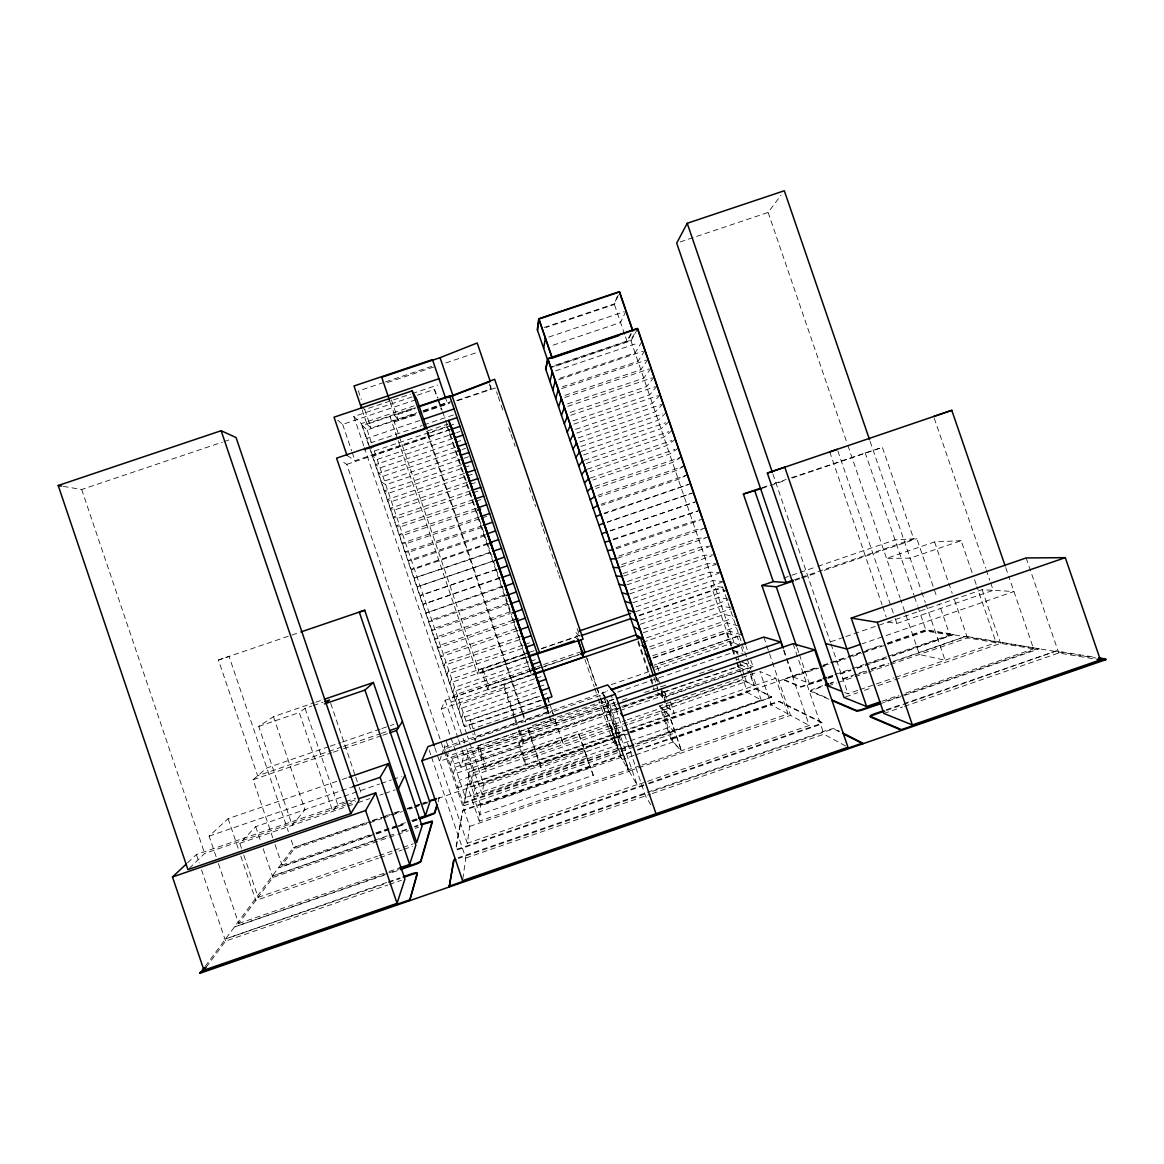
<?xml version="1.0" encoding="UTF-8"?>
<svg xmlns="http://www.w3.org/2000/svg" width="1164" height="1164" viewBox="0 0 1164 1164"><rect width="100%" height="100%" fill="white"/><g stroke="black" fill="none" stroke-linecap="round" stroke-linejoin="round"><path stroke-width="0.75" stroke-dasharray="5 3.75" d="M514.401 718.377L503.939 687.56L504.012 684.694L531.308 675.338M556.057 722.873L555.01 719.396L478.826 745.586L486.028 766.8L485.548 771.325L476.716 745.309M600.551 698.735L617.458 748.394L482.318 794.968L483.555 783.576L467.419 736.085M639.88 765.737L479.277 821.158L480.747 805.124L590.148 767.396L593.32 775.297L479.714 814.494L473.763 796.976L475.014 788.261L584.415 750.562L593.32 775.297M481.139 758.317L481.707 754.068L557.891 727.864L559.011 731.53M462.821 878.922L465.775 858.043L431.451 756.891M636.955 784.652L467.273 843.274L469.689 826.382L346.814 464.363L340.965 460.813M530.639 675.164L487.905 689.801L488.516 685.742L482.784 668.864L525.706 654.168M478.186 749.645L478.826 745.586M467.564 755.712L473.355 772.765L471.682 783.096L465.615 765.214L467.564 755.712L616.323 704.569M634.074 747.07L463.985 805.706L466.662 787.999L626.29 733.014M473.646 730.323L475.945 737.118L475.247 740.988L472.788 733.757M633.987 745.266L464.363 803.218L466.662 787.999M479.277 821.158L467.099 785.278L469.499 771.95L609.558 723.746L616.003 733.989L628.182 769.768L621.009 757.4L609.558 723.746M586.583 755.873L578.697 733.727L469.296 771.383L468.219 777.29L474.097 794.634M519.362 729.843L523.349 741.555L523.713 745.76L461.002 767.338L463.781 755.087L462.035 749.951M487.905 689.801L481.969 672.37L482.784 668.864M470.562 729.188L469.092 724.823L470.183 720.152L539.601 696.334M828.972 699.273L810.304 691.227L823.908 685.931M810.304 691.227L812.036 689.481L823.719 685.378M541.711 700.306L464.596 726.773L466.051 721.185L374.313 451.035L370.807 448.111M526.143 657.529L477.531 674.174L478.637 670.013L394.363 421.979L390.013 416.61L397.608 438.93M438.246 801.618L439.119 797.486L438.071 801.094M448.242 753.137L447.238 756.367L613.559 699.2M441.214 756.164L439.454 761.3L609.136 702.969L606.953 699.928L528.805 726.787M441.796 754.461L443.542 749.325L603.054 694.53L605.193 697.483L618.55 736.739L620.558 739.882L540.736 767.396L527.132 727.369M445.215 750.387L444.197 747.404L445.768 742.792M455.691 700.524L457.437 695.825L531.744 670.362M629.564 731.88L755.596 688.477L771.688 697.149L637.377 744.087M771.688 697.149L637.188 743.549M624.588 334.315L614.214 303.906L618.011 294.739M618.331 295.059L614.432 304.459L546.062 327.448M461.002 767.338L441.229 709.051L445.172 700.277L534.334 669.722M625.912 311.137L620.543 322.486L550.47 346.072M630.932 333.588L626.887 341.067L549.975 366.98M631.266 333.952L627.12 341.605L625.155 336.003M550.194 367.533L630.772 340.237L635.704 331.391M637.727 328.743L631.004 340.776L552.667 367.184M641.888 341.75L635.093 352.881L556.77 379.289M644.914 350.626L637.959 361.306L559.637 387.728M647.941 359.487L640.84 369.73L562.518 396.167M344.151 802.156L337.618 804.397L332.759 811.337L299.293 712.543L305.084 708.352L311.617 706.112M206.13 967.284L225.598 941.079L387.845 884.989M218.41 863.528L238.678 923.489L255.789 900.47L378.402 858.144M243.814 855.133L258.102 897.357L272.9 877.452L387.787 837.833M275.082 844.657L282.023 865.172L294.186 848.803L367.999 823.385M650.967 368.362L643.707 378.154L565.384 404.606M680.082 241.981L768.124 212.445L781.073 195.086M205.213 966.338L293.299 847.712L366.311 822.555M653.993 377.238L646.587 386.579L568.265 413.045M657.02 386.113L649.468 395.003L571.146 421.484M660.061 394.989L652.335 403.428L574.027 429.923M241.53 848.381L239.828 843.318L255.702 826.615L342.216 796.874M663.087 403.864L655.216 411.852L576.893 438.377M189.223 868.359L204.66 853.503L345.301 805.124M187.564 862.8L196.367 854.536L356.897 799.319M666.114 412.74L658.097 420.291L579.774 446.816M216.097 856.675L209.142 836.116L228.129 818.656L340.528 780.055M669.14 421.63L660.963 428.716L582.655 455.255M272.769 837.818L253.097 779.705L266.818 767.949L328.626 746.764M672.181 430.505L663.844 437.155L585.521 463.709M675.207 439.381L666.725 445.579L590.104 471.566M678.234 448.271L669.606 454.018L592.985 480.019M273.467 716.66L304.953 809.678L292.193 825.291L258.728 726.409L273.467 716.66L314.12 702.765M681.275 457.146L672.472 462.443L595.866 488.458M684.301 466.037L675.353 470.882L598.747 496.912M687.327 474.912L678.234 479.321L601.628 505.365M690.368 483.802L604.509 513.804M693.395 492.692L607.375 522.258M386.681 882.458L225.758 938.853L386.914 883.127M388.339 881.89L399.936 877.889M644.187 793.441L459.824 857.17A6.431 1.018 -19.9 0 0 458.165 857.795M647.475 792.306L827.269 730.148A6.387 1.004 -17.7 0 1 834.472 728.722L839.404 731.239M886.211 709.778L902.449 704.162M904.079 703.594L1056.315 650.967L1095.659 657.354M388.572 882.559L400.169 878.558M644.419 794.11L460.056 857.853A6.431 1.018 -19.9 0 0 458.383 858.465M652.626 791.273L827.502 730.817A6.387 1.004 -17.7 0 1 834.704 729.392L839.637 731.923M886.43 710.433L1056.315 650.967M389.547 884.393L401.493 880.26M465.775 858.043L650.632 794.124M652.349 793.528L823.966 734.193L847.974 747.259M883.869 713.474L902.726 706.955M904.443 706.359L1058.76 653.004L1095.179 659.028M613.719 699.462L608.612 701.223L637.115 784.929L809.242 725.463L786.573 659.071M615.363 702.489L452.185 758.593L450.293 765.33L620.034 706.955M622.231 700.131L629.098 697.774M644.55 692.449L666.885 684.781M699.52 673.563L713.532 668.747M343.918 796.292L379.479 784.056M381.181 783.474L391.337 779.982M393.025 779.4L401.493 776.49M463.781 755.087L614.679 703.202M621.751 706.373L746.924 663.32L749.965 672.239L738.034 666.812L661.152 693.249L664.411 702.809M345.795 801.589L355.587 798.228M518.94 742.559L524.877 760.019L525.284 764.646L519.202 746.779L518.94 742.559L664.6 692.464L667.845 701.95M523.349 741.555L659.828 694.617M618.302 711.131L455.124 767.265L453.334 774.307L619.655 717.082M620.019 710.549L741.963 668.602M347.003 804.542L355.587 801.589M465.615 765.214L519.202 746.779M239.828 843.318L346.203 806.725M347.891 806.143L352.925 804.411M357.974 802.665L369.774 798.606M379.886 795.128L383.262 793.964M384.949 793.397L395.062 789.905M657.544 692.624L663.378 697.716L753.123 666.841L750.78 659.973M830.645 641.801L844.133 637.159M845.821 636.577L982.154 589.682L1013.931 591.545L862.291 643.75M887.972 622.085L896.877 623.482L993.241 590.323L990.317 581.811M787.984 713.939L771.339 704.918L759.888 671.381L775.806 678.277L787.984 713.939L681.406 750.722L671.061 739.489L659.61 705.879L698.706 692.434M700.408 691.853L707.203 689.51M708.905 688.928L758.186 671.963M486.028 766.8L562.212 740.566L563.42 744.509L554.108 717.111M473.355 772.765L625.534 720.385M627.236 719.803L742.603 680.082L754.068 685.843L749.107 671.293M524.877 760.019L627.687 724.619M629.404 724.023L670.537 709.865L668.383 703.536M775.806 678.277L457.903 787.766L459.547 780.273L746.386 681.522L744.727 676.677M467.099 785.278L669.46 715.584L681.638 751.318L641.553 765.155M372.393 820.475L381.501 817.332M384.527 816.284L390.609 814.189M393.636 813.141L401.216 810.537M407.284 808.442L411.838 806.885M414.864 805.837L419.418 804.266M420.932 803.742L426.999 801.661M821.755 680.533L800.817 687.167L782.965 679.616L817.157 667.263M823.137 665.211L827.619 663.669M830.601 662.636L845.515 657.5M848.498 656.481L860.429 652.364M866.394 650.312L881.294 645.176M887.244 643.125L925.933 629.797L953.956 634.351L892.643 656.089M370.836 821.566L293.299 847.712M372.553 820.984L393.185 813.869M394.902 813.287L405.218 809.722M406.934 809.14L427.566 802.025M437.882 798.475L628.706 732.753M629.739 732.389L821.246 666.434M822.963 665.837L860.603 652.873M863.586 651.84L881.468 645.685M887.419 643.634L926.108 630.306L1095.906 658.067M540.736 767.396L540.14 763.744L618.55 736.739M369.716 822.788L381.734 818.656M383.451 818.059L390.318 815.688M392.035 815.106L402.337 811.555M409.204 809.184L412.638 808.005M414.355 807.409L428.09 802.68M483.555 783.576L629.258 733.393M630.961 732.796L747.623 692.624L761.198 700.001L635.078 743.476M786.777 658.3L793.135 676.939L818.729 668.121M820.445 667.525L828.972 664.586M835.796 662.243L846.039 658.722M852.863 656.365L861.389 653.426M863.091 652.844L926.224 631.092L949.809 634.991L939.203 604.029M628.56 741.41L465.425 797.616L450.715 754.257M630.277 740.813L669.766 727.209L675.309 732.854L635.791 746.473M473.763 796.976L587.384 757.822M282.023 865.172L374.182 833.409M375.885 832.813L410.019 821.057M411.736 820.46L416.858 818.699M598.209 698.502L612.104 739.3L618.026 749.354L633.362 744.072M793.135 676.939L809.271 683.428L821.275 679.296M828.128 676.939L833.264 675.164M834.981 674.567L850.404 669.256M852.121 668.66L864.125 664.528M865.827 663.946L886.401 656.845M888.117 656.263L949.809 634.991M373.135 834.573L278.967 867.646L373.324 835.112M376.278 833.482L388.834 829.161M391.962 828.084L396.677 826.455M398.248 825.916L406.091 823.21M412.362 821.057L417.061 819.427M633.798 744.713L464.043 802.593M821.566 679.994L800.628 686.629L782.805 679.107M827.735 677.87L833.904 675.731M840.073 673.607L850.869 669.882M857.039 667.758L867.82 664.047M870.905 662.985L886.313 657.675M892.468 655.55L953.956 634.351M376.467 834.035L389.009 829.699M392.152 828.623L396.866 827.007M398.423 826.455L406.265 823.763M412.536 821.595L417.236 819.98M827.924 678.408L834.093 676.269M840.263 674.145L851.059 670.435M857.228 668.296L889.572 657.151M372.698 840.903L272.711 875.997L387.394 836.45M374.313 840.35L387.205 835.898M401.711 830.892L408.157 828.681M414.588 826.455L417.818 825.349M631.135 751.784L463.461 809.94L462.559 810.653L455.691 848.789A6.184 0.946 -19.8 0 0 461.337 847.829L646.718 783.779M637.523 749.587L779.022 701.121L821.828 722.277A6.14 0.931 -17.8 0 1 817.23 724.866L648.435 783.183M830.063 683.181L833.235 682.089M842.736 678.816L866.496 670.624M871.239 668.994L887.055 663.538M893.385 661.356L966.004 636.315L1039.365 648.828L882.414 703.056M389.009 835.898L395.454 833.671M401.9 831.46L408.346 829.234M414.777 827.007L418.007 825.902M631.324 752.337L463.65 810.493L462.763 811.221L455.91 849.429A6.184 0.946 -19.8 0 0 461.555 848.483L646.951 784.42M637.712 750.14L779.211 701.674L822.046 722.917A6.14 0.931 -17.8 0 1 817.448 725.507L648.654 783.838M830.252 683.748L833.424 682.642M842.925 679.369L852.426 676.095M855.598 675.004L866.685 671.177M871.429 669.547L888.83 663.538M890.402 663L966.004 636.315M671.061 739.489L771.339 704.918M389.489 837.236L408.36 830.732M415.213 828.375L418.647 827.182M621.009 757.4L480.965 805.692L469.296 771.383M828.026 686.003L836.48 683.093M838.167 682.497L853.401 677.244M855.104 676.662L866.947 672.574M868.635 671.992L888.947 664.993M890.635 664.411L967.473 637.916L996.093 642.644L976.872 586.554M634.089 755.421L622.231 759.51L610.663 725.507M635.791 754.839L673.068 741.992L681.638 751.318M258.102 897.357L377.471 856.151M379.188 855.569L392.821 850.855M394.538 850.273L401.347 847.916M403.064 847.334L413.293 843.798M844.686 692.464L848.018 693.744L858.232 690.223M859.934 689.641L893.996 677.885M895.698 677.303L996.093 642.644M604.072 697.687L629.055 771.077L790.56 715.336L809.242 725.463M469.689 826.382L629.2 771.31L604.218 697.934M380.104 857.548L392.021 853.445M398.83 851.088L402.235 849.909M403.937 849.327L412.463 846.388M845.704 696.829L857.621 692.726M864.416 690.368L871.225 688.026M878.034 685.669L1000.56 643.386L1033.588 648.843L1008.664 576.151M238.678 923.489L387.423 872.098M389.14 871.501L399.398 867.966M881.948 701.237L898.986 695.345M905.81 692.987L1033.588 648.843M387.306 873.422L234.706 926.879L384.309 875.183M388.907 872.869L398.524 869.537M885.338 701.325L1039.146 648.173M392.341 872.403L398.743 870.192M313.262 705.559L323.054 702.198M520.264 636.606L445.958 662.01L443.804 665.532L520.919 639.167M258.728 726.409L299.293 712.543M633.303 598.34L709.909 572.15L720.705 572.703M632.75 602.777L719.017 573.27M523.131 645.045L448.838 670.464L446.772 674.276L523.887 647.897M524.833 644.463L531.584 642.164M636.184 606.793L712.79 580.589L723.746 581.593M635.689 611.667L722.058 582.175M526.012 653.484L451.705 678.918L449.741 683.021L526.856 656.627M529.387 652.335L534.451 650.589M478.637 670.013L524.804 654.212M541.9 648.363L579.512 635.486M639.08 615.261L715.671 589.042L726.773 590.483M541.158 648.872L575.496 637.13L577.722 639.589M639.167 615.785L722.684 587.194L741.352 641.888M481.969 672.37L526.434 657.151M640.52 620.019L725.085 591.065M528.878 661.923L454.571 687.371L452.723 691.78L529.838 665.357M530.566 661.341L537.317 659.028M640.258 624.297L718.552 597.481L729.813 599.387M783.561 578.072L816.139 566.912M817.856 566.33L895 539.907L916.825 538.67L936.845 597.147M643.561 628.938L728.126 599.969M530.187 669.125L453.596 695.374L450.832 702.227L531.366 674.625L511.505 614.185M536.895 666.827L541.929 665.11M543.603 664.542L582.16 651.331M794.634 579.628L799.741 577.882M801.443 577.3L913.696 538.845L882.37 447.325L787.955 478.884M535.12 669.198L540.183 667.467M536.051 669.14L542.919 666.797M544.636 666.201L578.93 654.459M795.128 580.356L800.265 578.595M801.981 578.013L817.404 572.732M824.272 570.375L916.825 538.67M488.516 685.742L531.439 671.031M533.156 670.449L579.512 654.561M643.139 632.765L721.447 605.935L732.854 608.277M330.343 746.182L340.645 742.647M342.362 742.065L380.133 729.115M381.85 728.519L388.718 726.176M390.435 725.579L393.868 724.401M646.587 637.843L731.167 608.859M441.229 709.051L503.939 687.56M534.611 678.801L460.318 704.278L458.66 709.269L535.775 682.832M536.298 678.219L543.064 675.906M961.144 540.663L934.59 541.915L886.517 558.385L910.117 558.167L961.144 540.663L972.216 572.964M642.615 642.397L724.328 614.374L735.895 617.182M341.78 746.968L257.637 775.821L218.454 660.017L299.468 632.445M343.496 746.386L379.566 734.018M381.283 733.422L386.433 731.661M253.097 779.705L331.624 752.773M333.326 752.191L341.852 749.267M343.569 748.685L381.123 735.808M382.825 735.226L387.947 733.466M649.628 646.762L732.505 618.346M537.492 687.24L463.185 712.732L461.628 718.028L538.743 691.576M539.179 686.658L545.931 684.345M650.603 649.105L727.209 622.827L738.922 626.072M652.669 655.681L735.546 627.236M466.051 721.185L540.358 695.679M542.046 695.097L548.797 692.784M653.484 657.558L730.09 631.281L741.963 634.977L654.023 665.168M653.004 658.126L726.467 632.91L737.147 636.373L739.664 643.779M469.092 724.823L540.707 700.233M737.147 636.373L656.511 664.047L659.042 671.468M540.794 705.384L473.064 728.635L470.183 720.152M652.48 667.787L729.362 641.379L739.3 644.943M611.187 684.621L648.974 671.643M655.856 669.285L733.145 642.732M543.661 708.949L548.782 707.203M342.231 779.473L347.338 777.712M603.49 695.985L602.326 692.565L607.492 690.79M444.197 747.404L608.801 690.849M475.945 737.118L552.143 710.942L553.118 714.23M617.56 692.085L736.085 651.36L737.059 654.226M209.142 836.116L352.779 786.748M604.101 513.135L688.681 484.37M489.535 552.463L414.122 578.115L489.899 552.856M607.128 522.039L691.707 493.26M492.488 561.193L417.09 586.845L492.765 561.295M497.319 569.138L420.058 595.59L497.173 569.327M610.256 530.711L696.436 501.568M610.169 530.944L694.733 502.15M762.245 487.643L767.382 485.883M774.249 483.555L786.253 479.466M500.185 577.577L423.027 604.334L500.142 578.057M613.137 539.165L699.462 510.458M761.591 488.473L768.4 486.159M770.102 485.577L785.409 480.354M792.204 478.04L882.37 447.325M613.195 539.849L697.774 511.04M501.364 586.583L425.995 613.064L503.11 586.787M616.018 547.618L692.624 521.501L702.503 519.348M616.236 548.753L699.113 520.497M504.245 595.008L431.626 619.786L428.963 621.809L504.361 596.099M618.899 556.072L695.505 529.94L705.529 528.238M617.575 558.24L702.154 529.387M507.111 603.447L434.492 628.225L431.931 630.553L509.046 604.232M621.78 564.525L698.385 538.379L708.57 537.128M620.616 567.144L705.18 538.277M509.978 611.886L437.358 636.664L434.899 639.298L510.298 613.559M622.958 573.561L701.266 546.818L711.597 546.018M623.642 576.049L708.221 547.167M512.844 620.31L440.225 645.118L437.868 648.042L514.983 621.692M627.542 581.433L704.147 555.257L714.638 554.908M626.683 584.954L711.248 556.072M515.71 628.749L443.091 653.571L440.836 656.787L517.951 630.422M630.422 589.886L707.028 563.711L717.664 563.798M629.724 593.873L715.976 564.38M315.808 702.183L322.588 699.87M468.525 456.768L385.764 484.748L381.501 482.042L458.631 455.968M573.779 424.176L658.358 395.556M461.584 464.683L384.455 490.772L388.631 493.187L469.703 465.76M576.806 433.066L661.399 404.446M464.552 473.399L387.423 499.502L391.497 501.626L472.569 474.17M579.847 441.956L662.738 413.889M467.521 482.114L390.391 508.232L394.363 510.05L475.421 482.594M581.185 451.428L665.764 422.765M470.489 490.83L393.359 516.976L397.215 518.489L471.536 493.303M473.224 492.736L478.288 491.019M584.212 460.318L668.791 431.655M473.442 499.56L396.313 525.706L400.081 526.928L474.403 501.728M476.091 501.16L481.154 499.443M587.238 469.223L671.817 440.53M476.411 508.275L399.281 534.436L402.948 535.367L475.581 510.734M590.279 478.113L674.858 449.42M479.379 516.991L402.249 543.166L405.814 543.806L480.135 518.577M481.823 518.009L486.887 516.292M594.993 486.436L679.572 457.728M482.347 525.706L405.218 551.911L408.68 552.245L483.002 527.001M598.034 495.34L682.613 466.604M485.315 534.436L408.186 560.641L411.547 560.684L485.854 535.425M601.061 504.245L685.64 475.494M488.269 543.152L411.154 569.371L414.413 569.123L487.032 544.432M218.454 660.017L229.075 656.409L288.366 831.605M63.234 486.363L81.669 489.491L222.339 442.174M224.055 441.593L230.909 439.294M548.782 337.08L624.195 311.705M361.553 406.221L364.71 409.583L410.441 394.189M412.129 393.621L437.533 385.066M363.75 445.797L353.812 416.537L415.519 395.76M417.236 395.193L434.376 389.416L437.926 397.812M337.735 420.277L342.667 424.394L416.872 399.412M353.812 416.537L361.32 423.623L414.093 405.843M369.643 447.136L362.237 425.326L415.373 407.429M362.135 409.888L367.009 424.234L414.762 408.142M390.187 402.235L394.712 415.548L415.301 408.608M367.009 424.234L371.025 428.177L416.741 412.769M423.521 410.485L447.238 402.482L445.463 397.812M362.237 425.326L367.155 429.953L421.208 411.736M422.896 411.168L451.603 401.493M394.712 415.548L398.277 420.175L417.178 413.817M424.045 411.503L449.799 402.817M456.666 400.503L491.019 388.922L490.306 381.516M394.363 421.979L421.717 412.754M423.434 412.187L449.086 403.53M457.627 400.649L495.253 387.976L497.595 394.843M555.606 370.836L638.498 342.885M419.811 420.495L366.675 438.421L371.447 442.596L422.125 425.515M423.812 424.933L454.207 414.69M558.633 379.726L643.212 351.193M521.865 711.873L426.49 431.291L448.315 423.929M374.313 451.035L455.386 423.667M451.006 425.806L427.916 433.605L522.098 710.666M561.659 388.616L646.253 360.069M347.003 455.415L355.005 460.726L429.196 435.671L427.523 430.738M346.814 464.363L452.243 428.774M449.741 429.836L372.611 455.866L377.18 459.46L449.799 434.943M456.564 432.659L459.94 431.509M564.686 397.506L649.279 368.93M452.694 438.537L375.565 464.596L380.031 467.884L454.353 442.786M456.041 442.218L462.806 439.934M567.726 406.396L652.306 377.805M455.662 447.252L378.533 473.326L382.898 476.323L455.531 451.778M462.283 449.493L465.658 448.344M570.753 415.286L655.332 386.681M544.141 327.477L614.214 303.906M383.8 382.461L358.396 391.002L361.262 399.456M385.488 381.894L432.921 365.947M387.408 382.563L435.496 366.398M445.797 362.935L478.433 351.965M722.684 587.194L711.175 585.841L736.623 660.41M733.538 650.356L743.883 654.401M736.434 658.882L739.024 659.973L737.554 655.667M825.974 697.483L810.144 690.732M742.006 662.098L753.123 666.841M740.013 664.542L748.001 668.063L668.252 695.505L663.276 691.358M755.596 688.477L771.514 696.669M661.152 693.249L663.771 695.49M666.565 706.257L674.334 713.314L669.358 698.735M659.61 705.879L669.227 714.987L681.406 750.722M669.46 715.584L661.487 708.003L673.068 741.992M579.512 636.199L575.642 632.212L577.388 637.319M614.548 705.064L618.622 710.52M602.326 692.565L606.517 698.327M426.49 431.291L429.196 435.671M650.734 804.804L645.482 795.9L611.173 695.141M629.055 771.077L637.115 784.929M1026.153 557.949L1058.76 653.004M1005.725 567.61L1008.082 574.449M934.241 418.211L985.646 568.178M986.228 569.88L989.735 580.094M982.154 589.682L1000.56 643.386M974.544 579.759L976.29 584.852M934.59 541.915L948.093 581.345M948.689 583.048L952.21 593.334M954.553 600.202L967.473 637.916M870.134 441.418L921.19 590.497M921.772 592.2L925.264 602.414M925.846 604.101L945.066 660.25L919.414 654.488L900.616 599.576M865.114 452.592L913.856 594.964M914.438 596.681L917.392 605.28M917.974 606.997L926.224 631.092M768.124 212.445L847.246 443.644M847.843 445.361L900.034 597.86M837.862 451.021L894.534 616.658M895.116 618.36L896.877 623.482M829.743 451.894L882.094 604.887M882.676 606.604L886.197 616.92M772.896 473.966L830.412 642.237M830.994 643.954L848.018 693.744M797.122 647.839L798.853 652.931M799.435 654.619L809.271 683.428M793.062 643.692L823.966 734.193M783.881 649.847L786.195 656.612M783.663 650.56L785.991 657.369M763.846 637.086L766.159 643.896M766.741 645.583L790.56 715.336M746.095 646.253L747.259 649.687M741.934 643.605L746.604 657.267M747.186 658.984L750.693 669.242M751.275 670.944L761.198 700.001M741.337 646.98L742.865 651.433M750.533 673.912L754.519 685.611L742.385 679.529L665.488 705.995L668.18 708.454L666.536 703.594M630.772 340.237L734.557 644.274M736.899 651.127L738.078 654.561M739.518 661.414L744.174 675.062M737.205 662.112L740.682 672.283M741.25 673.971L747.623 692.624M726.467 632.91L733.989 654.939M736.827 663.131L739.722 671.613M657.893 678.219L660.832 686.862M661.327 688.302L665.983 701.965M661.356 690.98L665.401 702.867M656.351 677.084L658.111 682.235M661.036 690.834L663.378 697.716M655.361 676.269L657.675 683.064M653.964 677.433L658.649 691.183M663.887 709.924L669.766 727.209M638.323 640.869L650.618 676.939M651.2 678.656L652.96 683.806M637.843 641.888L650.05 677.71M650.632 679.412L654.11 689.641M606.953 699.928L620.558 739.882M498.177 396.56L500.52 403.442M501.102 405.159L503.445 412.041M508.712 427.508L510.458 432.659M511.054 434.376L513.397 441.258M513.979 442.975L515.143 446.409M529.183 487.672L535.629 506.573M540.896 522.039L542.642 527.205M543.224 528.922L545.567 535.789M546.149 537.506L558.444 573.605M559.026 575.322L560.204 578.77M577.169 628.618L578.915 633.769M587.092 658.489L596.434 685.916M597.016 687.633L599.94 696.203M600.522 697.92L618.026 749.354M585.987 655.914L596.477 686.745M597.059 688.448L599.969 697.018M584.91 659.406L594.251 686.862M594.746 688.302L597.699 697.003M489.302 383.887L491.019 388.922M578.697 733.727L590.148 767.396M547.531 697.396L549.263 702.474M549.83 704.162L553.86 716.02M547.531 697.891L549.001 702.256M547.196 707.974L549.874 716.5M546.949 707.901L549.277 714.783M547.124 708.963L550.048 717.562M546.905 709.007L548.666 714.158M549.248 715.875L551.576 722.757L550.63 719.294M438.508 399.528L442.014 409.844M442.596 411.561L444.939 418.429M445.521 420.146L449.61 432.164M450.192 433.881L455.444 449.333M456.026 451.05L475.887 509.439M476.469 511.156L505.089 595.299M505.671 597.016L510.923 612.468M434.376 389.416L437.286 398.001M437.882 399.732L441.374 410.034M446.641 425.5L531.366 674.625M522.68 712.383L525.604 720.996M527.947 727.849L540.14 763.744M522.447 713.59L525.371 722.189M504.012 684.694L518.795 728.169M514.983 720.08L517.893 728.649M518.475 730.352L523.713 745.76M391.424 399.979L398.277 420.175M398.19 440.647L477.531 674.174M364.71 409.583L371.025 428.177M367.155 429.953L373.164 447.66M371.127 451.501L464.596 726.773M361.32 423.623L368.901 445.987M369.497 447.704L466.851 734.382M364.332 447.514L462.486 736.579M463.068 738.296L465.993 746.881M466.575 748.598L482.318 794.968M445.172 700.277L457.961 737.961M458.543 739.664L461.453 748.234M342.667 424.394L351.644 450.817M352.197 452.461L355.005 460.726M446.292 741.25L449.231 749.922M445.725 751.886L463.985 805.706M434.812 747.594L467.273 843.274M429.123 750.038L430.869 755.189M330.751 703.391L355.151 775.399M355.733 777.116L358.643 785.685M359.225 787.402L361.553 794.255M305.084 708.352L337.618 804.397M291.276 840.204L294.186 848.803M255.702 826.615L260.867 841.863M263.151 848.643L272.9 877.452M228.129 818.656L238.504 849.342M240.803 856.151L255.789 900.47M81.669 489.491L204.66 853.503M196.367 854.536L199.233 863.019M201.518 869.799L225.598 941.079"/><path stroke-width="1.5" d="M625.359 309.508L619.277 291.669L538.714 318.747L537.302 329.776L547.895 360.767M537.521 330.314L538.976 319.038L619.641 291.931L632.925 330.896M543.632 348.371L545.349 338.229M455.735 859.658A6.431 1.018 -19.9 0 0 453.815 861.084L449.173 887.012L453.582 860.414A6.431 1.018 -19.9 0 1 455.502 858.988M650.967 368.362L637.348 328.437L547.677 358.643L545.64 368.93L637.159 637.436M545.858 369.483L547.953 358.992L637.727 328.743L745.498 644.536M549.961 381.588L552.216 371.971M552.827 390.027L555.243 380.861M437.169 805.343L434.652 813.461L420.379 818.889M403.472 877.409L411.75 874.542A6.46 1.018 -20.1 0 1 417.44 873.655L409.641 900.689L417.221 872.985A6.46 1.018 -20.1 0 0 411.518 873.873L403.239 876.739M436.995 804.819L434.478 812.923L420.189 818.35M555.708 398.466L558.284 389.751M186.313 863.994L172.49 876.987L203.962 970.194L397.07 903.351L404.912 879.082L375.681 792.859L358.614 798.722M399.398 867.966L409.655 864.416L415.868 845.21L388.223 763.671L349.04 777.13M418.56 818.117L425.384 815.76L429.807 802.098L364.71 610.242L359.283 612.075L398.452 727.544L389.867 730.483M558.574 406.905L561.31 398.641M561.455 415.344L564.336 407.531M564.336 423.798L567.363 416.421M617.982 703.885L793.062 643.692L814.713 649.89L847.974 747.259L462.588 880.668L421.877 760.718L427.959 746.604L607.681 684.898L615.305 694.253L655.987 813.723M567.203 432.237L570.404 425.311M398.437 788.756L404.883 775.326M570.084 440.676L573.43 434.216M869.552 439.701L784.318 190.75L687.226 223.284L676.691 243.116L828.026 686.003L841.354 691.169M172.49 876.987L365.612 810.522L375.681 792.859M572.964 449.115L576.456 443.106M352.779 786.748L380.133 777.348L388.223 763.671M350.844 813.534L359.007 800.41L236.059 437.562L221.145 430.724L58.2 485.504L187.942 869.61L350.844 813.534L221.145 430.724M575.845 457.568L579.483 451.996M389.649 732.884L396.473 730.541L402.453 721.462M203.962 970.194L206.13 967.284M578.712 466.007L582.524 460.9M409.393 899.961L199.786 972.522L200.048 973.25L204.384 967.444M581.593 474.461L585.55 469.79M584.474 482.9L588.591 478.695M364.972 690.077L373.397 682.497L422.066 826.004L416.697 842.62L364.972 690.077L324.509 703.914M587.354 491.353L591.618 487.585M325.775 702.925L329.587 699.971L324.698 701.645M590.235 499.807L594.644 496.49M593.116 508.246L597.685 505.394M595.983 516.7L600.711 514.299M598.863 525.153L603.752 523.189M389.62 400.576L381.719 377.296L440.065 357.683L477.182 342.973L490.306 381.516L447.907 397.608M418.167 406.993L452.054 395.702L494.642 379.275L583.106 639.167L527.816 656.962M882.952 710.898L874.833 713.707A6.417 0.989 -17.4 0 0 870.279 716.355L901.445 729.624L1105.553 658.955L1105.8 659.682L200.048 973.25M884.815 711L875.052 714.376A6.417 1.004 -17.4 0 0 870.497 717.024L901.693 730.352L901.445 729.624M912.387 724.968L1100.387 659.886L1065.293 557.658L1026.153 557.949L851.248 618.069L883.869 713.474L912.387 724.968L877.278 622.333L851.248 618.069M448.926 886.27L862.582 743.068L862.83 743.796L842.998 733.64M617.138 698.284L780.753 642.048L782.499 647.155M877.278 622.333L1065.293 557.658M814.713 649.89L622.696 715.962L620.659 713.241M860.589 644.332L846.956 649.032L825.582 643.547M430.025 800.614L436.093 798.533M429.283 801.443L436.267 799.042M822.992 678.714L826.411 677.521M421.033 824.228L432.266 821.042L420.728 860.865A6.213 0.931 -20.1 0 1 414.559 863.994L403.341 867.878M825.305 684.825L828.477 683.734M421.223 824.796L432.455 821.595L420.946 861.506A6.213 0.946 -20.1 0 1 414.777 864.648L400.358 869.639M825.494 685.378L828.666 684.287M866.613 706.533L784.783 467.171L767.352 473.122L844.002 697.425L866.613 706.533L880.246 701.819M880.624 702.954L863.295 708.949A6.155 0.917 -17.5 0 1 856.253 710.389L831.605 699.884M880.842 703.594L863.513 709.589A6.155 0.917 -17.5 0 1 856.471 711.029L831.809 700.481M522.636 638.57L531.206 635.646M525.604 647.3L534.174 644.376M579.075 631.048L630.553 613.428M526.012 653.484L529.387 652.335M581.214 635.617L630.641 618.695M528.572 656.045L537.142 653.106M536.691 653.63L574.303 640.753M783.314 648.144L761.911 585.492L773.274 581.593L786.136 582.553L792.946 580.21M531.541 664.775L540.111 661.836M531.875 668.558L535.222 667.409M531.744 670.362L535.12 669.198M580.647 653.862L635.515 635.064L640.506 637.916L652.8 674M761.911 585.492L776.272 586.816L793.411 580.952M533.068 674.043L543.079 670.566M542.613 671.061L583.644 656.991L577.722 639.589M533.01 674.742L640.506 637.916M537.492 682.25L546.062 679.31M540.46 690.98L549.03 688.04M543.428 699.724L551.998 696.785L449.653 395.876L418.793 406.28M610.925 689.612L763.846 637.086L780.753 642.048M612.235 689.67L739.125 646.078M421.877 760.718L615.305 694.253M492.954 551.299L501.524 548.389M495.922 560.015L504.492 557.105M494.453 560.713L497.843 559.564M767.352 473.122L951.803 410.325L1005.143 565.893M300.894 631.95L364.71 610.242M829.743 451.894L837.28 449.319M933.659 416.508L951.803 410.325M498.89 568.745L507.46 565.835M773.274 581.593L743.389 494.06L760.529 488.225M743.389 494.06L761.591 488.473M501.859 577.475L510.429 574.55M504.827 586.205L513.397 583.28M506.078 595.517L516.365 591.996M510.763 603.65L519.333 600.726M512.014 612.962L522.301 609.456M514.532 619.743L517.907 618.579M516.7 621.11L525.27 618.186M519.668 629.84L528.238 626.916M324.276 699.288L373.397 682.497M463.301 464.101L471.871 461.206M466.269 472.817L474.839 469.921M469.238 481.532L477.807 478.637M472.191 490.248L480.761 487.352M475.159 498.978L483.729 496.068M478.128 507.693L486.698 504.783M477.269 510.152L480.645 509.003M481.096 516.409L489.666 513.499M484.049 525.124L492.619 522.214M487.018 533.854L495.588 530.944M489.986 542.569L498.556 539.659M488.72 543.864L492.11 542.715M360.505 405.101L438.959 378.707M426.955 429.079L416.872 399.412L412.129 390.9L334.024 417.192L347.003 455.415M619.204 335.523L552.274 358.061L538.976 319.038M423.245 419.346L454.091 408.942M457.059 417.643L336.571 458.15L434.23 745.891M363.983 449.682L425.107 429.065L412.129 390.9M451.457 429.254L460.027 426.359M451.487 434.361L454.877 433.226M454.411 437.97L462.981 435.074M457.379 446.67L465.949 443.775M457.219 451.196L460.595 450.061M460.333 455.386L468.903 452.49M601.744 533.607L606.779 532.094M604.625 542.06L609.82 540.998M607.506 550.514L612.846 549.903M610.387 558.967L615.887 558.807M613.268 567.421L618.928 567.726M616.149 575.874L621.954 576.631M1098.918 657.878L1105.553 658.955M1098.685 658.518L1105.8 659.682M1096.925 659.304L1100.387 659.886M58.2 485.504L61.547 486.072M619.03 584.343L624.995 585.536M621.911 592.796L628.022 594.44M624.792 601.25L631.063 603.359M627.672 609.718L634.104 612.264M630.568 618.171L637.13 621.183M842.765 732.956L862.582 743.068M633.449 626.639L640.171 630.088M636.33 635.093L643.212 639.007M642.033 645.307L646.253 647.926M644.972 653.95L649.294 656.831M649.381 663.64L652.32 665.75L547.677 358.643M582.16 651.331L584.066 653.615M581.229 653.979L583.644 656.991M687.226 223.284L772.314 472.249M754.781 490.786L786.136 582.553M776.272 586.816L796.54 646.151M651.476 369.846L692.9 491.208M693.395 492.692L701.994 517.864M702.503 519.348L717.169 562.328M717.664 563.798L720.705 572.703M721.214 574.187L735.895 617.182M736.39 618.666L741.963 634.977M625.912 311.137L632.561 330.591M538.714 318.747L551.998 357.726M547.953 358.992L655.754 675.367M580.676 639.633L584.764 651.636M577.955 639.021L583.164 654.313M440.065 357.683L453.058 395.876M452.054 395.702L539.558 652.931M445.463 397.812L432.47 359.603L354.002 385.982L361.582 408.302M546.614 706.257L451.006 425.806L546.353 706.184M545.945 705.515L448.722 420.306L546.323 707.29M396.473 730.541L425.384 815.76M380.133 777.348L409.655 864.416M365.612 810.522L397.07 903.351"/></g></svg>
